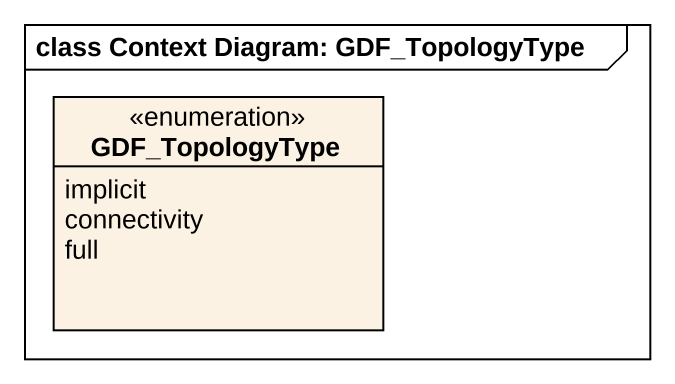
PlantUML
@startuml
mainframe class Context Diagram: GDF_TopologyType
hide circle
hide empty members
enum GDF_TopologyType {
  implicit
  connectivity
  full
}
@enduml
